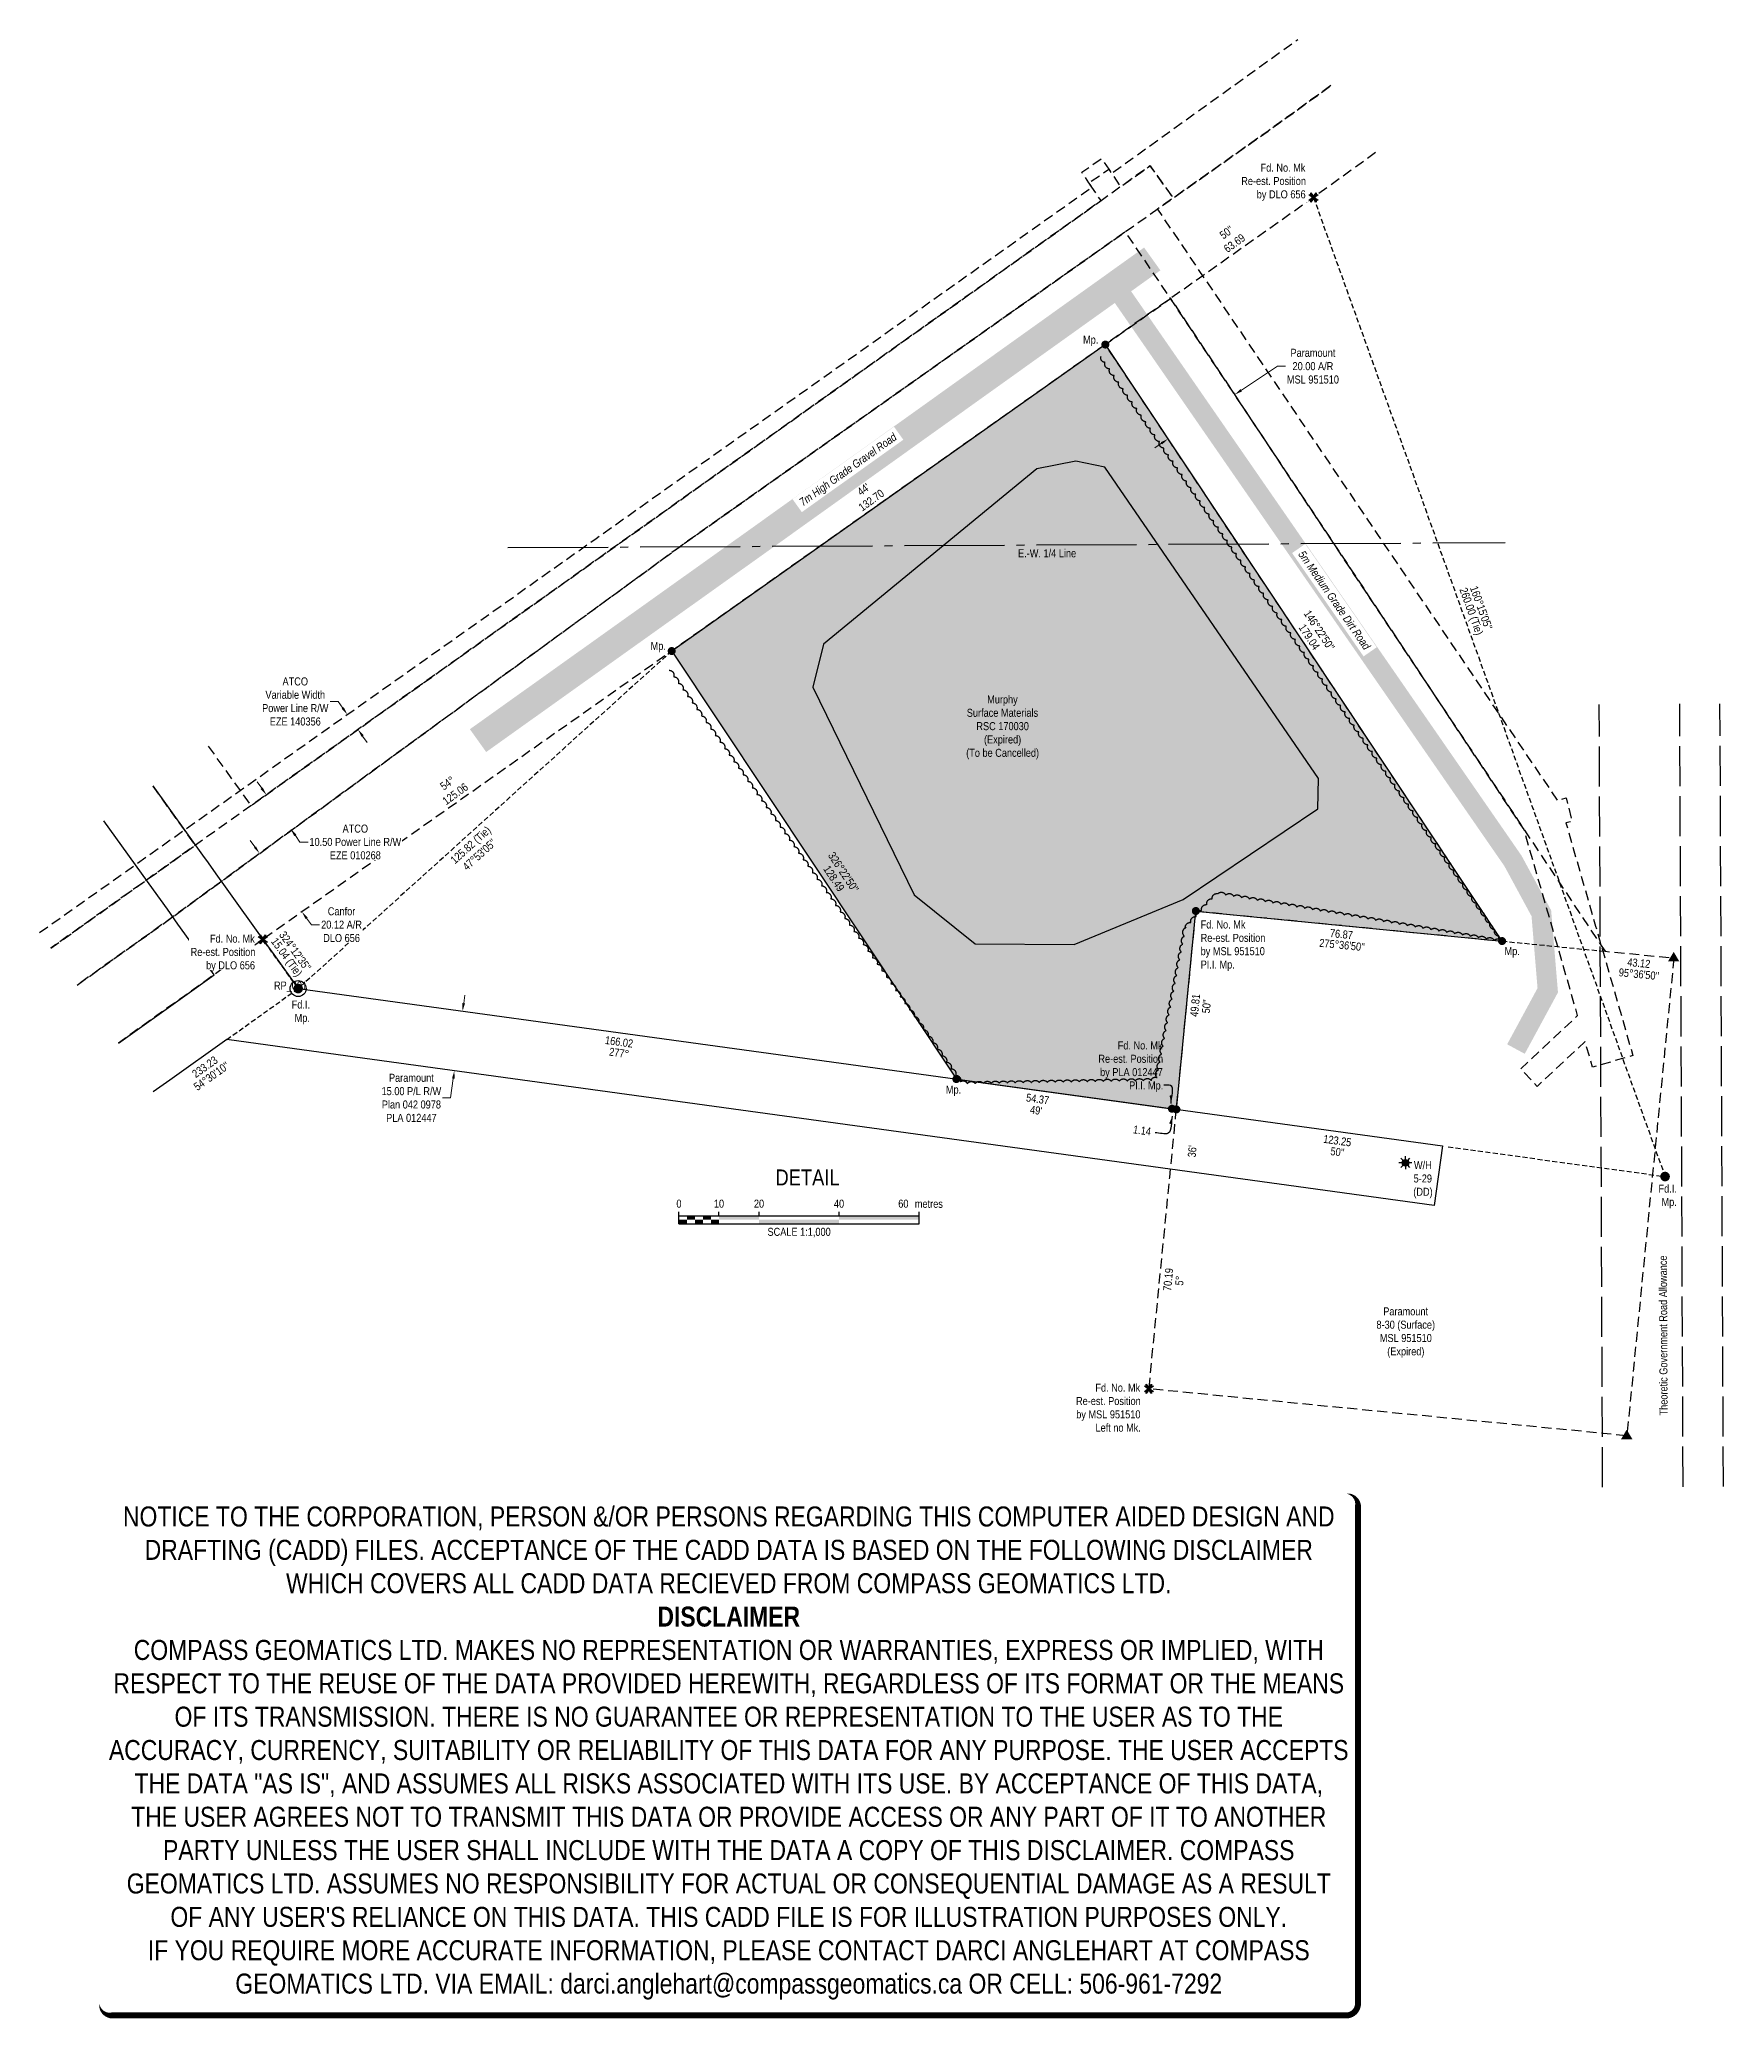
# Model space of a CAD drawing. Extents: x 518603 to 521779, y 6045766 to 6048295.
# Drawn here: x 519676 to 521779, y 6045823 to 6048295 of the extents above; entities that cross this region are included whole.
import ezdxf
from ezdxf.enums import TextEntityAlignment as Align

# ---------------------------------------------------------------- set-up
doc = ezdxf.new("R2010")
doc.units = 0
doc.header["$LTSCALE"] = 5
doc.header["$PDSIZE"] = 0.5
for name, pattern in [('0', [1, 1, 0]), ('foc-ACCESSROAD', [3.75, 2.5, -1.25]), ('foc-FLOWLINE', [3.75, 2.5, -1.25]), ('foc-QUARTERLINE', [33, 25, -3, 2, -3]), ('foc-TIELINE', [1.875, 1.25, -0.625]), ('foc-TRAV', [1.875, 1.25, -0.625]), ('foc-UNSURVEYED', [12.5, 10, -2.5])]:
    doc.linetypes.add(name, pattern=pattern)
doc.layers.get('Defpoints').update_dxf_attribs({"color": 9})
for name, color, linetype in [('35', 37, 'Continuous'), ('AS-ROADS', 254, 'Continuous'), ('DETAIL-T', 7, 'Continuous'), ('F-AR', 190, 'foc-ACCESSROAD'), ('F-EZE', 190, 'foc-FLOWLINE'), ('F-RW', 190, 'Continuous'), ('F-WS', 190, 'foc-ACCESSROAD'), ('F-WS-S', 190, 'Continuous'), ('L-BD', 7, 'Continuous'), ('L-MON', 1, 'Continuous'), ('L-ROAD-T', 7, 'Continuous'), ('L-SECQ', 8, 'foc-QUARTERLINE'), ('L-TIE', 7, 'foc-TIELINE'), ('L-USEC', 7, 'foc-UNSURVEYED'), ('P-PROPOSED', 10, 'Continuous'), ('P-PROPOSED-H', 21, 'Continuous'), ('P-TRAV', 4, 'foc-TRAV'), ('T-BUSH', 110, '0'), ('T-SLOPE', 48, 'Continuous')]:
    doc.layers.add(name, color=color, linetype=linetype)
for name, color, linetype, lineweight in [('AS-GENERAL', 48, 'Continuous', 18), ('C-WS-T', 13, 'Continuous', 9), ('F-AR-T', 190, 'Continuous', 9), ('F-EZE-T', 190, 'Continuous', 9), ('F-RW-T', 190, 'Continuous', 9), ('F-WS-T', 190, 'Continuous', 9)]:
    doc.layers.add(name, color=color, linetype=linetype, lineweight=lineweight)
doc.layers.add('DISCLAIMER', color=7, linetype='Continuous', plot=False)
doc.styles.add('175L', font='ARIALN.TTF', dxfattribs={"height": 20})
doc.styles.add('80', font='ARIALN.TTF', dxfattribs={"height": 10})
doc.styles.add('80CG', font='ARIALN.TTF', dxfattribs={"height": 10})
doc.styles.add('80L', font='ARIALN.TTF', dxfattribs={"height": 10})
doc.styles.add('80LS', font='ARIALNI.TTF', dxfattribs={"height": 10})
doc.dimstyles.new('Compass 5 000', dxfattribs={"dimscale": 5, "dimtxt": 9, "dimasz": 2, "dimexe": 0.2, "dimexo": 0.0625, "dimgap": 0.5, "dimtad": 0, "dimtih": 1, "dimtoh": 1, "dimzin": 0, "dimdsep": 46, "dimtxsty": '80CG', "dimcen": 0.1, "dimse1": 1, "dimse2": 1, "dimclrd": 256, "dimclrt": 256, "dimaunit": 1, "dimadec": 4, "dimazin": 0, "dimtfac": 0.06, "dimtofl": 0, "dimtmove": 0, "dimatfit": 1, "dimfxl": 0.2, "dimtolj": 1, "dimtzin": 0, "dimlwd": -1, "dimarcsym": 0})

# ---------------------------------------------------------------- blocks, each defined once
blk = doc.blocks.new('*D470')
at = {"layer": 'Defpoints', "color": 0, "transparency": 16777216}
for p in [(521168.4, 6047851.4), (521171.5, 6047846.8), (521088.4, 6047791.5)]:
    blk.add_point(p, dxfattribs=at)
at = {"layer": 'F-AR-T', "transparency": 16777216}
for p, q in [((521176.8, 6047856.9), (521221.9, 6047886.9)), ((521221.9, 6047886.9), (521231.9, 6047886.9)), ((521077, 6047790.6), (521068.7, 6047785))]:
    blk.add_line(p, q, dxfattribs=at)
for points in [[(521175.8, 6047858.3), (521177.7, 6047855.5), (521168.4, 6047851.4)], [(521076.1, 6047791.9), (521077.9, 6047789.2), (521085.3, 6047796.1)]]:
    blk.add_solid(points, dxfattribs=at)
at = {"layer": 'F-AR-T', "transparency": 16777216, "insert": (521266.2, 6047886.9), "char_height": 10, "attachment_point": 5, "style": '80CG'}
blk.add_mtext('\\A1;Paramount\\P20.00 A/R\\PMSL 951510', dxfattribs=at)
blk = doc.blocks.new('*D471')
at = {"layer": 'Defpoints', "color": 0, "transparency": 16777216}
for p in [(520060.4, 6047451.8), (520066.8, 6047456.3), (520080.1, 6047437.7)]:
    blk.add_point(p, dxfattribs=at)
at = {"layer": 'F-EZE-T', "transparency": 16777216}
for p, q in [((520048.8, 6047468.1), (520038.8, 6047468.1)), ((520054.6, 6047459.9), (520048.8, 6047468.1)), ((520079.5, 6047424.9), (520085.3, 6047416.8))]:
    blk.add_line(p, q, dxfattribs=at)
for points in [[(520056, 6047460.9), (520053.3, 6047458.9), (520060.4, 6047451.8)], [(520080.9, 6047425.9), (520078.2, 6047424), (520073.7, 6047433.1)]]:
    blk.add_solid(points, dxfattribs=at)
at = {"layer": 'F-EZE-T', "transparency": 16777216, "insert": (519995.4, 6047468.1), "char_height": 10, "attachment_point": 5, "style": '80CG'}
blk.add_mtext('\\A1;ATCO\\PVariable Width\\PPower Line R/W\\PEZE 140356', dxfattribs=at)
blk = doc.blocks.new('GAS')
h = blk.add_hatch(color=255)
h.dxf.hatch_style = 1
edge = h.paths.add_edge_path()
edge.add_arc((0, 0), 0.9, 0, 360)
for p, q in [((-0.81, 0), (-1.62, 0)), ((-0.57, 0.57), (-1.14, 1.14)), ((0, 0.81), (0, 1.62)), ((0.57, 0.57), (1.14, 1.14)), ((1.62, 0), (0.81, 0)), ((-0.57, -0.57), (-1.14, -1.14)), ((0, -0.81), (0, -1.62)), ((1.14, -1.14), (0.57, -0.57))]:
    blk.add_line(p, q)
blk.add_circle((0, 0), 0.8)
blk = doc.blocks.new('fdia')
at = {"color": 255, "const_width": 1}
blk.add_lwpolyline([(-0.5, 0, 1), (0.5, 0, 1)], format="xyb", close=True, dxfattribs=at)
blk = doc.blocks.new('Fdiaa')
blk.add_blockref('fdia', (0, 0))
blk = doc.blocks.new('fdib')
at = {"color": 1, "const_width": 1.6}
blk.add_lwpolyline([(-0.4, 0, 1), (0.4, 0, 1)], format="xyb", close=True, dxfattribs=at)
at = {"color": 1}
blk.add_circle((0, 0), 0.8, dxfattribs=at)
blk = doc.blocks.new('Fdibb')
blk.add_blockref('fdib', (0, 0))
blk = doc.blocks.new('fdicc')
for name in ['Fdibb', 'Fdiaa']:
    blk.add_blockref(name, (0, 0))
blk = doc.blocks.new('FDI')
blk.add_blockref('fdicc', (0, 0))
blk = doc.blocks.new('PLIA')
at = {"color": 255, "const_width": 1}
blk.add_lwpolyline([(-0.5, 0, 1), (0.5, 0, 1)], format="xyb", close=True, dxfattribs=at)
blk = doc.blocks.new('PLIAA')
blk.add_blockref('PLIA', (0, 0))
blk = doc.blocks.new('PLIB')
at = {"color": 1}
blk.add_circle((0, 0), 0.8, dxfattribs=at)
blk = doc.blocks.new('PLIBB')
blk.add_blockref('PLIB', (0, 0))
blk = doc.blocks.new('PLICC')
for name in ['PLIAA', 'PLIBB']:
    blk.add_blockref(name, (0, 0))
blk = doc.blocks.new('PLI')
blk.add_blockref('PLICC', (0, 0))
blk = doc.blocks.new('STRIA')
blk.add_hatch(color=255).paths.add_polyline_path([(-0.04, 1.52), (-1.47, -0.87), (1.39, -0.87)])
blk = doc.blocks.new('STRIAA')
blk.add_blockref('STRIA', (0, 0))
blk = doc.blocks.new('STRIB')
at = {"color": 1}
blk.add_solid([(-1.12, -0.67), (-0.04, 1.13), (1.04, -0.67)], dxfattribs=at)
blk = doc.blocks.new('STRIBB')
blk.add_blockref('STRIB', (0, 0))
blk = doc.blocks.new('STRICC')
for name in ['STRIAA', 'STRIBB']:
    blk.add_blockref(name, (0, 0))
blk = doc.blocks.new('fdspike')
blk.add_blockref('STRICC', (0, 0))
blk = doc.blocks.new('TEMP')
h = blk.add_hatch(color=255)
h.dxf.hatch_style = 1
h.paths.add_polyline_path([(0, 0.25), (-0.67, 1.15), (-0.67, 0.67), (-1.15, 0.67), (-0.25, 0), (-1.15, -0.67), (-0.67, -0.67), (-0.67, -1.15), (0, -0.25), (0.67, -1.15), (0.67, -0.67), (1.15, -0.67), (0.25, 0), (1.15, 0.67), (0.67, 0.67), (0.67, 1.15)])
h.paths.add_polyline_path([(0.57, 0.85), (0.57, 0.57), (0.85, 0.57), (0.08, 0), (0.85, -0.57), (0.57, -0.57), (0.57, -0.85), (0, -0.08), (-0.57, -0.85), (-0.57, -0.57), (-0.85, -0.57), (-0.08, 0), (-0.85, 0.57), (-0.57, 0.57), (-0.57, 0.85), (0, 0.08)], flags=16)
h = blk.add_hatch(color=1)
h.dxf.hatch_style = 1
h.paths.add_polyline_path([(0, 0.08), (-0.57, 0.85), (-0.57, 0.57), (-0.85, 0.57), (-0.08, 0), (-0.85, -0.57), (-0.57, -0.57), (-0.57, -0.85), (0, -0.08), (0.57, -0.85), (0.57, -0.57), (0.85, -0.57), (0.08, 0), (0.85, 0.57), (0.57, 0.57), (0.57, 0.85)])
at = {"color": 1}
for p, q in [((-0.08, 0), (0.08, 0)), ((0, 0.08), (0, -0.08))]:
    blk.add_line(p, q, dxfattribs=at)
at = {"color": 255, "flags": 128}
blk.add_lwpolyline([(-0.25, 0), (-1.15, 0.67), (-0.67, 0.67), (-0.67, 1.15), (0, 0.25), (0.67, 1.15), (0.67, 0.67), (1.15, 0.67), (0.25, 0), (1.15, -0.67), (0.67, -0.67), (0.67, -1.15), (0, -0.25), (-0.67, -1.15), (-0.67, -0.67), (-1.15, -0.67)], close=True, dxfattribs=at)
at = {"color": 1, "flags": 128}
blk.add_lwpolyline([(-0.08, 0), (-0.85, 0.57), (-0.57, 0.57), (-0.57, 0.85), (0, 0.08), (0.57, 0.85), (0.57, 0.57), (0.85, 0.57), (0.08, 0), (0.85, -0.57), (0.57, -0.57), (0.57, -0.85), (0, -0.08), (-0.57, -0.85), (-0.57, -0.57), (-0.85, -0.57)], close=True, dxfattribs=at)
blk = doc.blocks.new('*D472')
at = {"layer": 'Defpoints', "color": 0, "transparency": 16777216}
for p in [(520207.2, 6047080.8), (520194.1, 6047007), (520197, 6047006.6)]:
    blk.add_point(p, dxfattribs=at)
at = {"layer": 'F-RW-T', "transparency": 16777216}
for p, q in [((520205.7, 6047091.1), (520207, 6047101.1)), ((520192.7, 6046997.1), (520189.4, 6046973)), ((520189.4, 6046973), (520179.4, 6046973))]:
    blk.add_line(p, q, dxfattribs=at)
for points in [[(520204, 6047091.4), (520207.3, 6047090.9), (520204.3, 6047081.2)], [(520191.1, 6046997.3), (520194.4, 6046996.8), (520194.1, 6047007)]]:
    blk.add_solid(points, dxfattribs=at)
at = {"layer": 'F-RW-T', "transparency": 16777216, "insert": (520140.4, 6046973), "char_height": 10, "attachment_point": 5, "style": '80CG'}
blk.add_mtext('\\A1;Paramount\\P15.00 P/L R/W\\PPlan 042 0978\\PPLA 012447', dxfattribs=at)
blk = doc.blocks.new('*D473')
at = {"layer": 'Defpoints', "color": 0, "transparency": 16777216}
for p in [(519959.3, 6047351.6), (519989.7, 6047308.9), (519989.7, 6047308.9)]:
    blk.add_point(p, dxfattribs=at)
at = {"layer": 'F-EZE-T', "transparency": 16777216}
for p, q in [((519953.5, 6047359.8), (519947.7, 6047367.9)), ((519995.5, 6047300.8), (520001.3, 6047292.6)), ((520001.3, 6047292.6), (520011.3, 6047292.6))]:
    blk.add_line(p, q, dxfattribs=at)
for points in [[(519954.8, 6047360.8), (519952.1, 6047358.8), (519959.3, 6047351.6)], [(519996.8, 6047301.8), (519994.1, 6047299.8), (519989.7, 6047308.9)]]:
    blk.add_solid(points, dxfattribs=at)
at = {"layer": 'F-EZE-T', "transparency": 16777216, "insert": (520070.4, 6047292.6), "char_height": 10, "attachment_point": 5, "style": '80CG', "bg_fill": 3, "box_fill_scale": 1.1, "bg_fill_color": 256, "bg_fill_true_color": 13158600, "bg_fill_transparency": 0}
blk.add_mtext('\\A1;ATCO\\P10.50 Power Line R/W\\PEZE 010268', dxfattribs=at)
blk = doc.blocks.new('*D474')
at = {"layer": 'Defpoints', "color": 0, "transparency": 16777216}
for p in [(519947.8, 6047276), (520000.6, 6047203.2), (520003.7, 6047205.5)]:
    blk.add_point(p, dxfattribs=at)
at = {"layer": 'F-AR-T', "transparency": 16777216}
for p, q in [((519945, 6047286.4), (519939.1, 6047294.5)), ((520009.6, 6047197.4), (520015.5, 6047189.3)), ((520015.5, 6047189.3), (520025.5, 6047189.3))]:
    blk.add_line(p, q, dxfattribs=at)
for points in [[(519946.4, 6047287.3), (519943.7, 6047285.4), (519950.9, 6047278.3)], [(520011, 6047198.4), (520008.3, 6047196.4), (520003.7, 6047205.5)]]:
    blk.add_solid(points, dxfattribs=at)
at = {"layer": 'F-AR-T', "transparency": 16777216, "insert": (520053.2, 6047189.3), "char_height": 10, "attachment_point": 5, "style": '80CG', "bg_fill": 3, "box_fill_scale": 1.1, "bg_fill_color": 256, "bg_fill_true_color": 13158600, "bg_fill_transparency": 0}
blk.add_mtext('\\A1;Canfor\\P20.12 A/R\\PDLO 656', dxfattribs=at)
blk = doc.blocks.new('*U318')
at = {"color": 0}
for p, q in [((-150, 0), (-150, 15)), ((-150, 10), (150.2, 10)), ((-150, 0), (150.2, 0)), ((-100, 10), (-100, 15)), ((-50, 10), (-50, 15)), ((50, 10), (50, 15)), ((150.2, 0), (150.2, 15))]:
    blk.add_line(p, q, dxfattribs=at)
for points in [[(-150, 5), (-140, 5), (-150, 0), (-140, 0)], [(-140, 10), (-130, 10), (-140, 5), (-130, 5)], [(-130, 5), (-120, 5), (-130, 0), (-120, 0)], [(-120, 10), (-110, 10), (-120, 5), (-110, 5)], [(-110, 5), (-100, 5), (-110, 0), (-100, 0)], [(-100, 10), (-50, 10), (-100, 5), (-50, 5)], [(-50, 5), (50, 5), (-50, 0), (50, 0)], [(50, 10), (150.2, 10), (50, 5), (150.2, 5)]]:
    blk.add_solid(points, dxfattribs=at)
at = {"color": 0, "style": '80'}
blk.add_text('metres', height=10, dxfattribs=at).set_placement((162.2, 20), align=Align.CENTER)
at = {"color": 0, "char_height": 10, "style": '80'}
for s, insert, attachment_point in [('0', (-150, 30.2), 2), ('10', (-100, 30.2), 2), ('20', (-50, 30.2), 2), ('40', (50, 30.2), 2), ('60', (136.7, 30.2), 3), ('SCALE 1:1,000', (0.1, -5), 2)]:
    blk.add_mtext(s, dxfattribs=dict(at, insert=insert, attachment_point=attachment_point))
blk = doc.blocks.new('Disclaimer_Legal')
at = {"layer": 'DISCLAIMER', "color": 254, "flags": 128}
blk.add_lwpolyline([(-3613, -1105, 37.5, 37.5, 0), (4096, -1105, 37.5, 37.5, 0.414214), (4171, -1030, 37.5, 37.5, 0), (4171, 2079, 37.5, 0, 0.414214), (4096, 2154, 0, 0, 0), (-3613, 2154, 0, 0, 0.414214), (-3688, 2079, 0, 0, 0), (-3688, -1030, 0, 37.5, 0.414214)], format="xyseb", close=True, dxfattribs=at)
at = {"layer": 'DISCLAIMER', "color": 254, "insert": (242, 534), "char_height": 125, "width": 7717.57, "attachment_point": 5, "style": '80'}
blk.add_mtext('NOTICE TO THE CORPORATION, PERSON &/OR PERSONS REGARDING THIS COMPUTER AIDED DESIGN AND DRAFTING (CADD) FILES. ACCEPTANCE OF THE CADD DATA IS BASED ON THE FOLLOWING DISCLAIMER WHICH COVERS ALL CADD DATA RECIEVED FROM COMPASS GEOMATICS LTD.\\P{\\fArial Narrow|b1|i0|c0|p34;DISCLAIMER}\\PCOMPASS GEOMATICS LTD. MAKES NO REPRESENTATION OR WARRANTIES, EXPRESS OR IMPLIED, WITH RESPECT TO THE REUSE OF THE DATA PROVIDED HEREWITH, REGARDLESS OF ITS FORMAT OR THE MEANS OF ITS TRANSMISSION. THERE IS NO GUARANTEE OR REPRESENTATION TO THE USER AS TO THE ACCURACY, CURRENCY, SUITABILITY OR RELIABILITY OF THIS DATA FOR ANY PURPOSE. THE USER ACCEPTS THE DATA "AS IS", AND ASSUMES ALL RISKS ASSOCIATED WITH ITS USE. BY ACCEPTANCE OF THIS DATA, THE USER AGREES NOT TO TRANSMIT THIS DATA OR PROVIDE ACCESS OR ANY PART OF IT TO ANOTHER PARTY UNLESS THE USER SHALL INCLUDE WITH THE DATA A COPY OF THIS DISCLAIMER. COMPASS GEOMATICS LTD. ASSUMES NO RESPONSIBILITY FOR ACTUAL OR CONSEQUENTIAL DAMAGE AS A RESULT OF ANY USER\'S RELIANCE ON THIS DATA. THIS CADD FILE IS FOR ILLUSTRATION PURPOSES ONLY.\\PIF YOU REQUIRE MORE ACCURATE INFORMATION, PLEASE CONTACT DARCI ANGLEHART AT COMPASS GEOMATICS LTD. VIA EMAIL: darci.anglehart@compassgeomatics.ca OR CELL: 506-961-7292', dxfattribs=at)

msp = doc.modelspace()

# ---------------------------------------------------------------- hatches: boundary and pattern name
at = {"layer": 'P-PROPOSED-H'}
h = msp.add_hatch(color=256, dxfattribs=at)
h.dxf.hatch_style = 1
h.paths.add_polyline_path([(521006.972, 6047913.931), (520465.432, 6047531.141), (520820.965, 6046996.434), (521095.755, 6046958.644), (521120.107, 6047206.391), (521502.447, 6047168.809)])

# ---------------------------------------------------------------- linework, layer by layer
at = {"layer": '35', "color": 3}
msp.add_circle((519999.007, 6047109.471), 9.995, dxfattribs=at)
at = {"layer": 'AS-ROADS', "flags": 128}
for points, const_width in [([(521065.542, 6048020.851), (520573.972, 6047669.231), (520223.622, 6047419.236)], 35), ([(521519.732, 6047033.981), (521559.452, 6047107.391), (521551.437, 6047203.616), (521515.972, 6047269.071), (521018.707, 6047988.036)], 25)]:
    msp.add_lwpolyline(points, dxfattribs=dict(at, const_width=const_width))
at = {"layer": 'F-AR', "flags": 128}
for points in [[(519722.986, 6047113.825), (519842.687, 6047199.234), (519903.286, 6047243.503), (520477.551, 6047663.003), (521088.065, 6048094.398), (521091.83, 6048097.059), (521210.18, 6048180.678), (521288.671, 6048237.35)], [(521344.546, 6048153.674), (521266.898, 6048097.613), (521128.697, 6047999.933), (521082.353, 6047967.178), (521006.972, 6047913.931), (520652.879, 6047663.638), (520465.432, 6047531.141), (519954.941, 6047170.998), (519894.232, 6047126.883), (519857.346, 6047100.571), (519774.56, 6047041.522)]]:
    msp.add_lwpolyline(points, dxfattribs=at)
at = {"layer": 'F-EZE', "flags": 128}
for points in [[(519676.117, 6047179.531), (519795.794, 6047264.309), (519857.036, 6047307.697), (519926.406, 6047356.843), (520371.064, 6047671.828), (520990.25, 6048110.508), (520986.516, 6048116.035), (520977.531, 6048129.328), (521002.37, 6048146.124), (521011.36, 6048132.828), (521014.76, 6048127.803), (521247.148, 6048294.892)], [(521288.671, 6048237.35), (521210.18, 6048180.678), (521091.83, 6048097.059), (521062.877, 6048137.251), (521026.079, 6048111.063), (521001.604, 6048093.665), (520409.38, 6047672.023), (519939.981, 6047337.897), (519870.622, 6047288.598), (519809.585, 6047245.06), (519690.081, 6047159.954)], [(519886.672, 6047412.315), (519926.404, 6047356.857), (519939.979, 6047337.904), (520409.38, 6047672.023), (521001.597, 6048093.69), (520990.242, 6048110.501), (520986.512, 6048116.028), (521011.36, 6048132.828), (521014.76, 6048127.803), (521026.077, 6048111.067), (521062.892, 6048137.255), (521084.871, 6048106.393), (521091.614, 6048096.906), (521072.096, 6048083.114), (521121.95, 6048009.478), (521346.824, 6047676.824), (521571.282, 6047344.8), (521582.391, 6047347.576), (521589.668, 6047318.464), (521582.053, 6047316.562), (521619.228, 6047187.448), (521627.29, 6047159.434), (521665.753, 6047025.842), (521619.99, 6047012.667), (521615.288, 6047011.315), (521606.044, 6047043.418), (521546.176, 6046987.289), (521525.65, 6047009.178), (521596.722, 6047075.813), (521531.455, 6047302.507), (521529.844, 6047308.101), (521284.476, 6047677.041), (521088.45, 6047971.498), (521032.04, 6048054.81), (520497.277, 6047676.942), (519947.102, 6047275.511), (519903.131, 6047243.39), (519842.499, 6047199.1), (519722.986, 6047113.825)], [(519690.102, 6047159.925), (519809.591, 6047245.053), (519870.566, 6047288.583), (519857.028, 6047307.708), (519817.561, 6047362.812)]]:
    msp.add_lwpolyline(points, dxfattribs=at)
at = {"layer": 'F-RW'}
for points in [[(519817.562, 6047362.813), (519879.477, 6047276.367), (519886.573, 6047266.458), (519896.327, 6047252.837), (519910.025, 6047233.713), (519954.941, 6047170.998), (519968.563, 6047151.973), (519999.007, 6047109.471), (521088.823, 6046959.603), (521095.067, 6046958.747), (521427.961, 6046913.012), (521417.757, 6046838.746), (521087.954, 6046884.085), (519948.95, 6047040.665), (519909.911, 6047046.036), (519838.801, 6046995.315), (519818.069, 6046980.527)], [(519774.561, 6047041.522), (519857.346, 6047100.571), (519894.232, 6047126.883), (519868.35, 6047163.019), (519848.924, 6047190.142), (519835.727, 6047208.568), (519818.37, 6047232.795), (519756.546, 6047319.108)]]:
    msp.add_lwpolyline(points, dxfattribs=at)
at = {"layer": 'F-WS', "flags": 128}
msp.add_lwpolyline([(521627.091, 6047161.876), (521630.946, 6047156.08), (521716.897, 6047147.731), (521658.237, 6046550.941), (521628.838, 6046553.83), (521061.447, 6046609.601), (521087.41, 6046873.741), (521094.747, 6046948.381), (521120.107, 6047206.391), (521502.447, 6047168.809), (521458.584, 6047234.764), (521169.943, 6047668.846), (521006.973, 6047913.929), (521088.45, 6047971.498), (521289.754, 6047669.114), (521541.468, 6047290.623), (521627.091, 6047161.876)], close=True, dxfattribs=at)
at = {"layer": 'L-SECQ'}
msp.add_line((520261.019, 6047660.353), (521506.383, 6047666.662), dxfattribs=at)
at = {"layer": 'L-TIE'}
for p, q in [((520465.432, 6047531.141), (519999.007, 6047109.471)), ((519999.007, 6047109.471), (519954.941, 6047170.998)), ((521435.098, 6046911.976), (521705.942, 6046874.731))]:
    msp.add_line(p, q, dxfattribs=at)
at = {"layer": 'L-USEC'}
for p, q in [((521627.999, 6046486.909), (521623.734, 6047464.542)), ((521728.531, 6046487.353), (521724.265, 6047464.981)), ((521778.796, 6046487.573), (521774.531, 6047465.2))]:
    msp.add_line(p, q, dxfattribs=at)
at = {"layer": 'P-TRAV'}
for p, q in [((521502.447, 6047168.809), (521630.946, 6047156.08)), ((519909.911, 6047046.036), (519999.007, 6047109.471))]:
    msp.add_line(p, q, dxfattribs=at)
at = {"layer": 'T-BUSH', "flags": 128}
for points in [[(521106.975, 6047184.614, -0.52056705), (521113.664, 6047192.041, -0.52056705), (521120.352, 6047199.468, -0.52056705), (521127.041, 6047206.895, -0.52056705), (521133.729, 6047214.322, -0.52056705), (521140.418, 6047221.749, -0.52056705), (521147.5, 6047228.048, -0.52056705), (521157.354, 6047226.381, -0.52056705), (521167.209, 6047224.715, -0.52056705), (521177.064, 6047223.048, -0.52056705), (521186.919, 6047221.382, -0.52056705), (521196.774, 6047219.715, -0.52056705), (521206.629, 6047218.049, -0.52056705), (521216.484, 6047216.382, -0.52056705), (521226.339, 6047214.716, -0.52056705), (521236.194, 6047213.049, -0.52056705), (521246.049, 6047211.383, -0.52056705), (521255.904, 6047209.717, -0.52056705), (521265.759, 6047208.05, -0.52056705), (521275.614, 6047206.384, -0.52056705), (521285.469, 6047204.717, -0.52056705), (521295.324, 6047203.051, -0.52056705), (521305.179, 6047201.384, -0.52056705), (521315.034, 6047199.718, -0.52056705), (521324.889, 6047198.051, -0.52056705), (521334.744, 6047196.385, -0.52056705), (521344.599, 6047194.719, -0.52056705), (521354.454, 6047193.052, -0.52056705), (521364.309, 6047191.386, -0.52056705), (521374.163, 6047189.719, -0.52056705), (521384.018, 6047188.053, -0.52056705), (521393.873, 6047186.386, -0.52056705), (521403.728, 6047184.72, -0.52056705), (521413.583, 6047183.053, -0.52056705), (521423.438, 6047181.387, -0.52056705), (521433.293, 6047179.721, -0.52056705), (521443.148, 6047178.054, -0.52056705), (521453.003, 6047176.388, -0.52056705), (521462.858, 6047174.721, -0.52056705), (521472.713, 6047173.055, -0.52056705), (521482.568, 6047171.388, -0.52056705), (521492.423, 6047169.722, -0.52056705), (521502.278, 6047168.055, -0.52056705), (521498.866, 6047174.861, -0.52056705), (521493.208, 6047183.1, -0.52056705), (521487.55, 6047191.34, -0.52056705), (521481.893, 6047199.579, -0.52056705), (521476.235, 6047207.819, -0.52056705), (521470.578, 6047216.058, -0.52056705), (521464.92, 6047224.297, -0.52056705), (521459.262, 6047232.537, -0.52056705), (521453.605, 6047240.776, -0.52056705), (521447.947, 6047249.016, -0.52056705), (521442.289, 6047257.255, -0.52056705), (521436.632, 6047265.495, -0.52056705), (521430.974, 6047273.734, -0.52056705), (521425.316, 6047281.973, -0.52056705), (521419.659, 6047290.213, -0.52056705), (521414.001, 6047298.452, -0.52056705), (521408.343, 6047306.692, -0.52056705), (521402.686, 6047314.931, -0.52056705), (521397.028, 6047323.171, -0.52056705), (521391.371, 6047331.41, -0.52056705), (521385.713, 6047339.649, -0.52056705), (521380.055, 6047347.889, -0.52056705), (521374.398, 6047356.128, -0.52056705), (521368.74, 6047364.368, -0.52056705), (521363.082, 6047372.607, -0.52056705), (521357.425, 6047380.847, -0.52056705), (521351.767, 6047389.086, -0.52056705), (521346.109, 6047397.325, -0.52056705), (521340.452, 6047405.565, -0.52056705), (521334.794, 6047413.804, -0.52056705), (521329.136, 6047422.044, -0.52056705), (521323.479, 6047430.283, -0.52056705), (521317.821, 6047438.523, -0.52056705), (521312.164, 6047446.762, -0.52056705), (521306.506, 6047455.002, -0.52056705), (521300.848, 6047463.241, -0.52056705), (521295.191, 6047471.48, -0.52056705), (521289.533, 6047479.72, -0.52056705), (521283.875, 6047487.959, -0.52056705), (521278.218, 6047496.199, -0.52056705), (521272.56, 6047504.438, -0.52056705), (521266.902, 6047512.678, -0.52056705), (521261.245, 6047520.917, -0.52056705), (521255.587, 6047529.156, -0.52056705), (521249.929, 6047537.396, -0.52056705), (521244.272, 6047545.635, -0.52056705), (521238.614, 6047553.875, -0.52056705), (521232.957, 6047562.114, -0.52056705), (521227.299, 6047570.354, -0.52056705), (521221.641, 6047578.593, -0.52056705), (521215.984, 6047586.832, -0.52056705), (521210.326, 6047595.072, -0.52056705), (521204.668, 6047603.311, -0.52056705), (521199.011, 6047611.551, -0.52056705), (521193.353, 6047619.79, -0.52056705), (521187.695, 6047628.03, -0.52056705), (521182.038, 6047636.269, -0.52056705), (521176.38, 6047644.508, -0.52056705), (521170.722, 6047652.748, -0.52056705), (521165.065, 6047660.987, -0.52056705), (521159.407, 6047669.227, -0.52056705), (521153.749, 6047677.466, -0.52056705), (521148.092, 6047685.706, -0.52056705), (521142.434, 6047693.945, -0.52056705), (521136.777, 6047702.184, -0.52056705), (521131.119, 6047710.424, -0.52056705), (521125.461, 6047718.663, -0.52056705), (521119.804, 6047726.903, -0.52056705), (521114.146, 6047735.142, -0.52056705), (521108.488, 6047743.382, -0.52056705), (521102.831, 6047751.621, -0.52056705), (521097.173, 6047759.86, -0.52056705), (521091.515, 6047768.1, -0.52056705), (521085.858, 6047776.339, -0.52056705), (521080.2, 6047784.579, -0.52056705), (521074.542, 6047792.818, -0.52056705), (521068.885, 6047801.058, -0.52056705), (521063.227, 6047809.297, -0.52056705), (521057.57, 6047817.536, -0.52056705), (521051.912, 6047825.776, -0.52056705), (521046.254, 6047834.015, -0.52056705), (521040.597, 6047842.255, -0.52056705), (521034.939, 6047850.494, -0.52056705), (521029.281, 6047858.734, -0.52056705), (521023.624, 6047866.973, -0.52056705), (521017.966, 6047875.212, -0.52056705), (521012.308, 6047883.452, -0.52056705), (521006.651, 6047891.691, -0.52056705), (521001.634, 6047898.998, -0.52056705)], [(520462.184, 6047507.124, -0.52056705), (520467.957, 6047498.964, -0.52056705), (520473.729, 6047490.805, -0.52056705), (520479.502, 6047482.646, -0.52056705), (520485.275, 6047474.487, -0.52056705), (520491.047, 6047466.327, -0.52056705), (520496.82, 6047458.168, -0.52056705), (520502.593, 6047450.009, -0.52056705), (520508.365, 6047441.85, -0.52056705), (520514.138, 6047433.69, -0.52056705), (520519.911, 6047425.531, -0.52056705), (520525.683, 6047417.372, -0.52056705), (520531.456, 6047409.213, -0.52056705), (520537.229, 6047401.053, -0.52056705), (520543.001, 6047392.894, -0.52056705), (520548.774, 6047384.735, -0.52056705), (520554.547, 6047376.576, -0.52056705), (520560.319, 6047368.416, -0.52056705), (520566.092, 6047360.257, -0.52056705), (520571.865, 6047352.098, -0.52056705), (520577.637, 6047343.939, -0.52056705), (520583.41, 6047335.779, -0.52056705), (520589.183, 6047327.62, -0.52056705), (520594.955, 6047319.461, -0.52056705), (520600.728, 6047311.301, -0.52056705), (520606.501, 6047303.142, -0.52056705), (520612.273, 6047294.983, -0.52056705), (520618.046, 6047286.824, -0.52056705), (520623.819, 6047278.664, -0.52056705), (520629.591, 6047270.505, -0.52056705), (520635.364, 6047262.346, -0.52056705), (520641.137, 6047254.187, -0.52056705), (520646.909, 6047246.027, -0.52056705), (520652.682, 6047237.868, -0.52056705), (520658.455, 6047229.709, -0.52056705), (520664.227, 6047221.55, -0.52056705), (520670, 6047213.39, -0.52056705), (520675.773, 6047205.231, -0.52056705), (520681.545, 6047197.072, -0.52056705), (520687.318, 6047188.913, -0.52056705), (520693.091, 6047180.753, -0.52056705), (520698.863, 6047172.594, -0.52056705), (520704.636, 6047164.435, -0.52056705), (520710.409, 6047156.276, -0.52056705), (520716.181, 6047148.116, -0.52056705), (520721.954, 6047139.957, -0.52056705), (520727.727, 6047131.798, -0.52056705), (520733.499, 6047123.639, -0.52056705), (520739.272, 6047115.479, -0.52056705), (520745.045, 6047107.32, -0.52056705), (520750.817, 6047099.161, -0.52056705), (520756.59, 6047091.001, -0.52056705), (520762.363, 6047082.842, -0.52056705), (520768.135, 6047074.683, -0.52056705), (520773.908, 6047066.524, -0.52056705), (520779.681, 6047058.364, -0.52056705), (520785.453, 6047050.205, -0.52056705), (520791.226, 6047042.046, -0.52056705), (520796.999, 6047033.887, -0.52056705), (520802.771, 6047025.727, -0.52056705), (520808.544, 6047017.568, -0.52056705), (520814.317, 6047009.409, -0.52056705), (520820.089, 6047001.25, -0.52056705), (520825.862, 6046993.09, -0.52056705), (520834.559, 6046990.704, -0.52056705), (520844.553, 6046990.876, -0.52056705), (520854.546, 6046991.048, -0.52056705), (520864.54, 6046991.22, -0.52056705), (520874.533, 6046991.392, -0.52056705), (520884.526, 6046991.564, -0.52056705), (520894.52, 6046991.736, -0.52056705), (520904.513, 6046991.908, -0.52056705), (520914.506, 6046992.08, -0.52056705), (520924.5, 6046992.252, -0.52056705), (520934.493, 6046992.424, -0.52056705), (520944.487, 6046992.596, -0.52056705), (520954.48, 6046992.768, -0.52056705), (520964.473, 6046992.94, -0.52056705), (520974.467, 6046993.111, -0.52056705), (520984.46, 6046993.283, -0.52056705), (520994.453, 6046993.455, -0.52056705), (521004.447, 6046993.627, -0.52056705), (521014.44, 6046993.799, -0.52056705), (521024.434, 6046993.971, -0.52056705), (521034.427, 6046994.143, -0.52056705), (521044.42, 6046994.315, -0.52056705), (521054.414, 6046994.487, -0.52056705), (521064.407, 6046994.659, -0.52056705), (521071.503, 6046998.28, -0.52056705), (521073.398, 6047008.094, -0.52056705), (521075.293, 6047017.908, -0.52056705), (521077.187, 6047027.721, -0.52056705), (521079.082, 6047037.535, -0.52056705), (521080.977, 6047047.349, -0.52056705), (521082.872, 6047057.162, -0.52056705), (521084.767, 6047066.976, -0.52056705), (521086.661, 6047076.789, -0.52056705), (521088.556, 6047086.603, -0.52056705), (521090.451, 6047096.417, -0.52056705), (521092.346, 6047106.23, -0.52056705), (521094.241, 6047116.044, -0.52056705), (521096.135, 6047125.857, -0.52056705), (521098.03, 6047135.671, -0.52056705), (521099.925, 6047145.485, -0.52056705), (521101.82, 6047155.298, -0.52056705), (521103.715, 6047165.112, -0.52056705), (521105.61, 6047174.925, -0.52056705), (521107.756, 6047186.042, -0.52056705)]]:
    msp.add_lwpolyline(points, format="xyb", dxfattribs=at)
at = {"layer": 'T-SLOPE', "flags": 128}
msp.add_lwpolyline([(521104.242, 6047220.906), (521272.177, 6047334.041), (521273.332, 6047371.951), (521006.167, 6047760.821), (520970.112, 6047768.266), (520921.507, 6047758.876), (520654.827, 6047539.721), (520641.557, 6047485.956), (520768.187, 6047226.636), (520844.627, 6047165.351), (520967.847, 6047164.661), (521104.292, 6047220.841)], dxfattribs=at)

# ---------------------------------------------------------------- block references
at = {"layer": 'Defpoints', "color": 3, "xscale": 0.2, "yscale": 0.2, "zscale": 0.2}
msp.add_blockref('Disclaimer_Legal', (520488.312, 6046047.839), dxfattribs=at)
at = {"layer": 'DETAIL-T', "xscale": 0.99948562, "yscale": 0.99948562, "zscale": 0.99948562}
msp.add_blockref('*U318', (520624.462, 6046815.683), dxfattribs=at)
at = {"layer": 'F-WS-S', "xscale": 4.997428100000004, "yscale": 4.997428100000004, "zscale": 4.997428100000004}
msp.add_blockref('GAS', (521381.683, 6046891.895), dxfattribs=at)
at = {"layer": 'L-MON', "xscale": 4.997428100000004, "yscale": 4.997428100000004, "zscale": 4.997428100000004}
for name, p in [('TEMP', (521266.889, 6048097.641)), ('PLI', (521006.972, 6047913.931)), ('PLI', (520465.432, 6047531.141)), ('PLI', (521120.092, 6047206.411)), ('PLI', (521502.387, 6047168.851)), ('fdspike', (521716.897, 6047147.731)), ('FDI', (519999.007, 6047109.471)), ('PLI', (520820.957, 6046996.446)), ('PLI', (521090.162, 6046959.411)), ('PLI', (521095.687, 6046958.626)), ('FDI', (521705.942, 6046874.731)), ('TEMP', (521061.447, 6046609.601)), ('fdspike', (521658.237, 6046550.941))]:
    msp.add_blockref(name, p, dxfattribs=at)

# ---------------------------------------------------------------- texts
at = {"layer": '35', "color": 3, "style": '80'}
msp.add_attdef('RP_001', (519968.754, 6047108.365), 'RP', height=9.9949, dxfattribs=at)
at = {"layer": 'C-WS-T', "insert": (520832.808, 6047475.654), "char_height": 9.99486, "attachment_point": 1, "style": '80L'}
msp.add_mtext_dynamic_manual_height_columns('\\pi26.59157;Murphy\\P\\pi1.13741;Surface Materials\\P\\pi13.15033;RSC 170030\\P\\pi22.67476;(Expired)\\P\\pi0.39427;(To be Cancelled)', width=90.40818, gutter_width=249.871, heights=[0], dxfattribs=at)
at = {"layer": 'DETAIL-T', "color": 3, "insert": (520635.115, 6046873.601), "char_height": 19.9897, "width": 223.74288, "attachment_point": 5, "style": '80CG'}
msp.add_mtext('DETAIL', dxfattribs=at)
at = {"layer": 'F-WS-T', "char_height": 9.99486, "attachment_point": 1}
for s, width, gutter_width, insert, style in [('\\pi1.20559;W/H\\P\\pi0.80675;5-29\\P\\pi0.39427;(DD)', 23.55309, 49.974, (521391.15, 6046894.006), '80L'), ('\\pi8.76309;Paramount\\P\\pi0.27837;8-30 (Surface)\\P\\pi4.53607;MSL 951510\\P\\pi13.76393;(Expired)', 72.58652, 499.743, (521345.23, 6046711.358), '175L')]:
    msp.add_mtext_dynamic_manual_height_columns(s, width=width, gutter_width=gutter_width, heights=[0], dxfattribs=dict(at, insert=insert, style=style))
at = {"layer": 'L-BD', "style": '80L'}
for s, height, rotation, p in [('260.00 (Tie)', 9.99486, 289.7493, (521462.99, 6047580.298)), ("160°15'05''", 9.99486, 289.7493, (521476.395, 6047585.111)), ('125.82 (Tie)', 9.99486, 42.1151, (520215.19, 6047288.025)), ("47°53'05''", 9.9949, 42.1151, (520225.244, 6047276.904)), ("326°22'50''", 9.99486, 303.6204, (520680.004, 6047254.961)), ('128.49', 9.9949, 303.6204, (520668.143, 6047247.075)), ('15.04 (Tie)', 9.99486, 305.7907, (519983.739, 6047148.06)), ("324°12'35''", 9.99486, 305.7907, (519995.292, 6047156.389)), ("275°36'50''", 9.99486, 354.3863, (521302.497, 6047164.001)), ('76.87', 9.9949, 354.3863, (521301.789, 6047177.545)), ('43.12', 9.9949, 354.3863, (521673.209, 6047141.44)), ("95°36'50''", 9.9949, 354.3863, (521673.289, 6047127.555)), ('49.81', 9.9949, 84.3863, (521119.014, 6047088.621)), ("50''", 9.9949, 84.3863, (521133.189, 6047087.228)), ('166.02', 9.9949, 352.1697, (520399.812, 6047042.99)), ('233.23', 9.9897, 35.4968, (519882.478, 6047011.731)), ('277°', 9.9949, 352.1697, (520399.774, 6047029.252)), ("54°30'10''", 9.9897, 35.4968, (519890.744, 6047000.141)), ('54.37', 9.9949, 352.1697, (520922.44, 6046971.677)), ("49'", 9.9949, 352.1697, (520920.5, 6046957.567)), ('1.14', 9.9949, 352.1697, (521052.903, 6046932.28)), ('123.25', 9.9949, 352.1697, (521296.667, 6046919.606)), ("36'", 9.9949, 84.3863, (521115.398, 6046906.233)), ("50''", 9.9949, 352.1697, (521296.751, 6046905.496)), ('70.19', 9.9949, 84.386285, (521085.431, 6046746.084)), ('5°', 9.9949, 84.3863, (521099.606, 6046744.691))]:
    msp.add_text(s, height=height, rotation=rotation, dxfattribs=at).set_placement(p, align=Align.MIDDLE)
at = {"layer": 'L-BD', "char_height": 9.9949, "width": 66.78384, "attachment_point": 2, "rotation": 36.005174, "style": '80L'}
for s, insert in [("50''\\P63.69", (521155.421, 6048058.149)), ('54°\\P125.06', (520182.435, 6047370.211))]:
    msp.add_mtext(s, dxfattribs=dict(at, insert=insert))
at = {"layer": 'L-MON', "char_height": 9.99486, "attachment_point": 1, "style": '80L'}
for s, insert in [('Fd. No. Mk\\PRe-est. Position\\Pby MSL 951510\\PPI.I. Mp.', (521125.979, 6047194.556)), ('\\pi25.128;Fd. No. Mk\\P\\pi0.97944;Re-est. Position\\P\\pi1.20443;by MSL 951510\\P\\pi25.26435;Left no Mk.', (520969.413, 6046616.008))]:
    msp.add_mtext_dynamic_manual_height_columns(s, width=80.12016, gutter_width=249.871, heights=[0], dxfattribs=dict(at, insert=insert))
at = {"layer": 'L-MON', "insert": (520997.31, 6047043.505), "char_height": 9.99486, "attachment_point": 1, "style": '80L', "bg_fill": 1, "box_fill_scale": 1.1, "bg_fill_color": 21, "bg_fill_transparency": 0}
msp.add_mtext_dynamic_manual_height_columns('\\pi25.128;Fd. No. Mk\\P\\pi0.97944;Re-est. Position\\P\\pi3.08613;by PLA 012447\\P\\pi39.33624;PI.I. Mp.', width=80.12016, gutter_width=249.871, heights=[0], dxfattribs=at)
at = {"layer": 'L-ROAD-T', "style": '80L'}
msp.add_text('Theoretic Government Road Allowance', height=9.99486, rotation=90.230369, dxfattribs=at).set_placement((521703.694, 6046676.208), align=Align.MIDDLE_CENTER)
at = {"layer": 'L-SECQ', "insert": (520897.965, 6047658.274), "char_height": 9.99486, "attachment_point": 1, "style": '80L'}
msp.add_mtext_dynamic_manual_height_columns('E.-W. 1/4 Line', width=72.157, gutter_width=49.974, heights=[0], dxfattribs=at)

# ---------------------------------------------------------------- dimensions: what is measured, and where the dimension line sits
at = {"layer": 'F-AR-T'}
dim = msp.add_linear_dim(base=(521168.437, 6047851.352), p1=(521088.36, 6047791.535), p2=(521171.466, 6047846.798), angle=33.62227, text='Paramount\\P20.00 A/R\\PMSL 951510', dimstyle='Compass 5 000', dxfattribs=at)
dim.commit()
dim.dimension.update_dxf_attribs({"geometry": '*D470', "text_midpoint": (521266.151, 6047886.888), "dimtype": 161})
at = {"layer": 'F-EZE-T'}
dim = msp.add_linear_dim(base=(520060.429, 6047451.759), p1=(520080.111, 6047437.65), p2=(520066.826, 6047456.313), angle=125.443165, text='ATCO\\PVariable Width\\PPower Line R/W\\PEZE 140356', dimstyle='Compass 5 000', dxfattribs=at)
dim.commit()
dim.dimension.update_dxf_attribs({"geometry": '*D471', "text_midpoint": (519995.444, 6047468.053), "dimtype": 161})
at = {"layer": 'F-RW-T'}
dim = msp.add_linear_dim(base=(520194.109, 6047006.963), p1=(520207.196, 6047080.841), p2=(520196.986, 6047006.567), angle=262.172543, text='Paramount\\P15.00 P/L R/W\\PPlan 042 0978\\PPLA 012447', dimstyle='Compass 5 000', dxfattribs=at)
dim.commit()
dim.dimension.update_dxf_attribs({"geometry": '*D472', "text_midpoint": (520140.357, 6046973.023), "dimtype": 161})

# ---------------------------------------------------------------- leaders
at = {"layer": 'L-BD', "path_type": 1}
msp.add_leader([(521090.618, 6046950.218), (521085.435, 6046928.847), (521069.281, 6046929.534)], dimstyle='Compass 5 000', override={"dimgap": 0.5, "dimtad": 0}, dxfattribs=at)
at = {"layer": 'L-MON', "path_type": 1}
msp.add_leader([(521089.248, 6046966.03), (521088.26, 6046988.488), (521079.992, 6046988.935)], dimstyle='Compass 5 000', override={"dimgap": 0.5, "dimtad": 0}, dxfattribs=at)

# ---------------------------------------------------------------- next in the draw order: texts
at = {"layer": 'AS-GENERAL', "linetype": '0', "char_height": 9.98964, "attachment_point": 2, "style": '80LS', "bg_fill": 2}
for s, insert, width, rotation in [('7m High Grade Gravel Road', (520682.618, 6047762.038), 145.68559, 35.510055), ('5m Medium Grade Dirt Road', (521297.147, 6047597.529), 146.93941, 304.669287)]:
    msp.add_mtext(s, dxfattribs=dict(at, insert=insert, width=width, rotation=rotation))
at = {"layer": 'L-MON', "insert": (519989.834, 6047094.597), "char_height": 9.99486, "attachment_point": 1, "style": '80L', "bg_fill": 3, "box_fill_scale": 1.15, "bg_fill_color": 256, "bg_fill_true_color": 256, "bg_fill_transparency": 0}
msp.add_mtext_dynamic_manual_height_columns('\\pi1.06125;Fd.I.\\P\\pi4.77694;Mp.', width=22.03273, gutter_width=250, heights=[0], dxfattribs=at)

# ---------------------------------------------------------------- next in the draw order: dimensions: what is measured, and where the dimension line sits
at = {"layer": 'F-AR-T'}
dim = msp.add_linear_dim(base=(520003.739, 6047205.489), p1=(519947.758, 6047275.99), p2=(520000.598, 6047203.208), angle=305.979689, text='Canfor\\P20.12 A/R\\PDLO 656', dimstyle='Compass 5 000', override={"dimtfill": 1}, dxfattribs=at)
dim.commit()
dim.dimension.update_dxf_attribs({"geometry": '*D474', "text_midpoint": (520053.225, 6047189.304), "dimtype": 161})

# ---------------------------------------------------------------- next in the draw order: linework, layer by layer
at = {"layer": 'L-TIE'}
msp.add_line((521266.889, 6048097.641), (521705.942, 6046874.731), dxfattribs=at)
at = {"layer": 'P-PROPOSED', "flags": 128}
msp.add_lwpolyline([(521006.972, 6047913.931), (520465.432, 6047531.141), (520820.965, 6046996.434), (521095.755, 6046958.644), (521120.107, 6047206.391), (521502.447, 6047168.809), (521006.972, 6047913.931)], dxfattribs=at)

# ---------------------------------------------------------------- next in the draw order: block references
at = {"layer": 'L-MON', "xscale": 4.997428100000004, "yscale": 4.997428100000004, "zscale": 4.997428100000004}
msp.add_blockref('TEMP', (519954.941, 6047170.998), dxfattribs=at)

# ---------------------------------------------------------------- next in the draw order: texts
at = {"layer": 'L-BD', "style": '80L'}
for s, height, p in [("146°22'50''", 9.99486, (521274.144, 6047557.022)), ('179.04', 9.9949, (521261.66, 6047548.721))]:
    msp.add_text(s, height=height, rotation=303.6223, dxfattribs=at).set_placement(p, align=Align.MIDDLE)
at = {"layer": 'L-BD', "insert": (520701.974, 6047737.081), "char_height": 9.9949, "width": 66.78384, "attachment_point": 2, "rotation": 36.005174, "style": '80L'}
msp.add_mtext("44'\\P132.70", dxfattribs=at)

# ---------------------------------------------------------------- next in the draw order: dimensions: what is measured, and where the dimension line sits
at = {"layer": 'F-EZE-T', "color": 3}
dim = msp.add_linear_dim(base=(519989.681, 6047308.935), p1=(519959.297, 6047351.646), p2=(519989.693, 6047308.944), angle=305.443666, text='ATCO\\P10.50 Power Line R/W\\PEZE 010268', dimstyle='Compass 5 000', override={"dimtfill": 1}, dxfattribs=at)
dim.commit()
dim.dimension.update_dxf_attribs({"geometry": '*D473', "text_midpoint": (520070.419, 6047292.642), "dimtype": 161})

# ---------------------------------------------------------------- next in the draw order: texts
at = {"layer": 'L-MON', "insert": (521175.72, 6048139.9), "char_height": 9.99486, "attachment_point": 1, "style": '80L', "bg_fill": 2}
msp.add_mtext_dynamic_manual_height_columns('\\pi25.128;Fd. No. Mk\\P\\pi0.97944;Re-est. Position\\P\\pi20.28738;by DLO 656', width=80.12016, gutter_width=249.871, heights=[0], dxfattribs=at)
at = {"layer": 'L-MON', "attachment_point": 1, "style": '80L', "bg_fill": 3, "box_fill_scale": 1.1, "bg_fill_color": 256, "bg_fill_transparency": 0}
for s, width, insert, char_height in [('Mp.', 18.20796, (520979.153, 6047925.052), 9.9949), ('Mp.', 18.20796, (520439.119, 6047542.452), 9.9949), ('\\pi25.128;Fd. No. Mk\\P\\pi0.97944;Re-est. Position\\P\\pi20.28738;by DLO 656', 80.12016, (519863.737, 6047176.92), 9.99486), ('Mp.', 18.20796, (521505.526, 6047161.344), 9.9949), ('Mp.', 18.20796, (520807.837, 6046988.312), 9.9949)]:
    msp.add_mtext_dynamic_manual_height_columns(s, width=width, gutter_width=249.871, heights=[0], dxfattribs=dict(at, insert=insert, char_height=char_height))
at = {"layer": 'L-MON', "insert": (521696.747, 6046864.649), "char_height": 9.99486, "attachment_point": 1, "style": '80L', "bg_fill": 3, "box_fill_scale": 1.15, "bg_fill_color": 256, "bg_fill_true_color": 256, "bg_fill_transparency": 0}
msp.add_mtext_dynamic_manual_height_columns('\\pi1.06125;Fd.I.\\P\\pi4.77694;Mp.', width=22.03273, gutter_width=250, heights=[0], dxfattribs=at)

doc.saveas('drawing.dxf')
